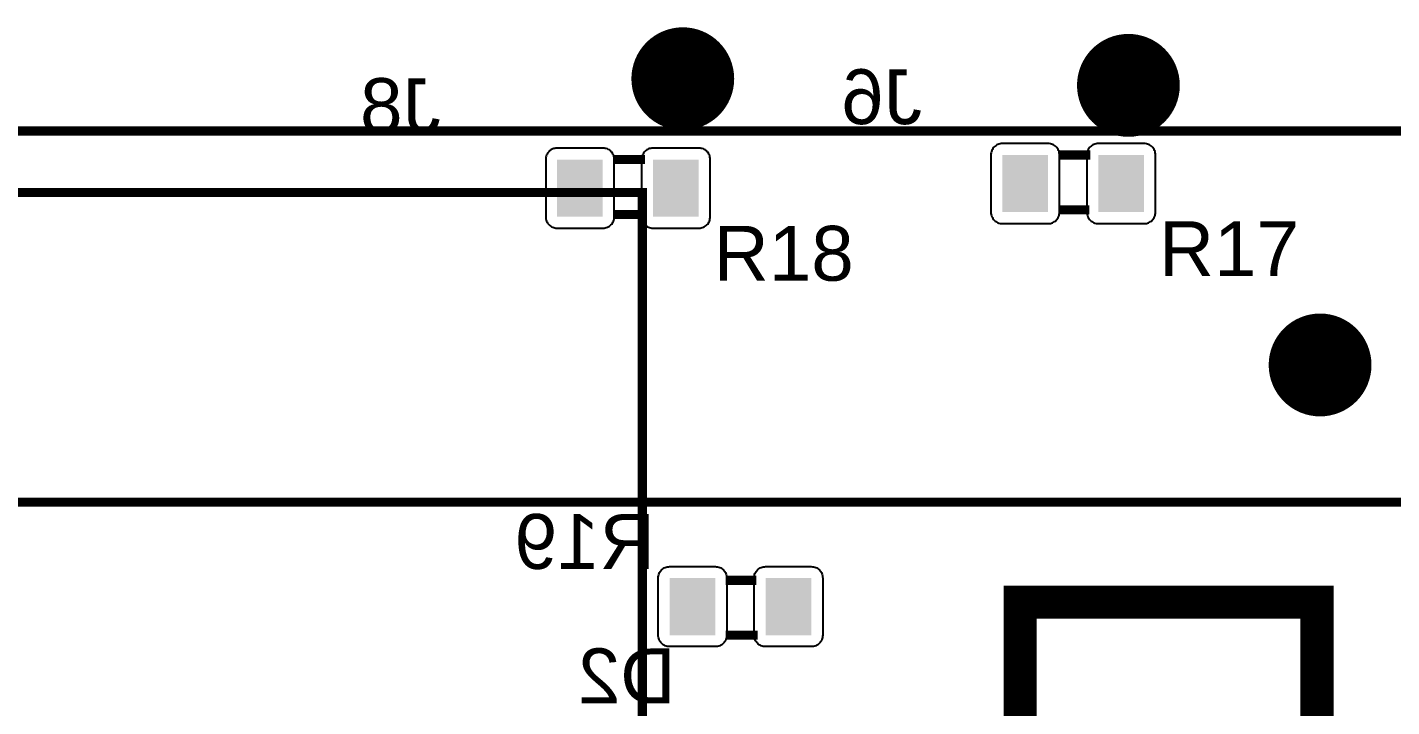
# Model space of a CAD drawing. Header units: inches. Extents: x 15 to 148, y 10 to 111.
# Drawn here: x 139.219 to 141.906, y 102.709 to 104.047 of the extents above; entities that cross this region are included whole.
import ezdxf

# ---------------------------------------------------------------- set-up
doc = ezdxf.new("R2010")
doc.units = ezdxf.units.IN
doc.header["$MEASUREMENT"] = 0
doc.layers.add('BLK_12AWG', color=7, linetype='Continuous')

# ---------------------------------------------------------------- blocks, each defined once
blk = doc.blocks.new('RPAD')
blk.add_trace([(-0.5, -0.5), (-0.5, 0.5), (0.5, -0.5), (0.5, 0.5)])
blk = doc.blocks.new('EPAD')
at = {"const_width": 0.5}
blk.add_lwpolyline([(-0.25, 0, 1), (0.25, 0, 1)], format="xyb", close=True, dxfattribs=at)
blk = doc.blocks.new('CEGHSD')
for points, const_width in [([(133.1481, 102.3092), (136.8095, 102.3092)], 0.008), ([(133.1481, 102.3092), (136.8095, 102.3092)], 0.008), ([(133.1481, 102.3092), (136.8095, 102.3092)], 0.008), ([(136.0356, 102.2882), (136.0636, 102.2882)], 0.008), ([(136.0356, 102.2882), (136.0636, 102.2882)], 0.008), ([(136.0356, 102.2882), (136.0636, 102.2882)], 0.008), ([(135.6458, 102.2842), (135.6738, 102.2842)], 0.008), ([(135.6458, 102.2842), (135.6738, 102.2842)], 0.008), ([(135.6458, 102.2842), (135.6738, 102.2842)], 0.008), ([(133.6084, 101.1844), (135.6714, 101.1844), (135.6714, 102.2553), (133.6084, 102.2553), (133.6084, 101.1844)], 0.008), ([(133.6084, 101.1844), (135.6714, 101.1844), (135.6714, 102.2553), (133.6084, 102.2553), (133.6084, 101.1844)], 0.008), ([(133.6084, 101.1844), (135.6714, 101.1844), (135.6714, 102.2553), (133.6084, 102.2553), (133.6084, 101.1844)], 0.008), ([(136.0356, 102.2402), (136.0626, 102.2402)], 0.008), ([(136.0356, 102.2402), (136.0626, 102.2402)], 0.008), ([(136.0356, 102.2402), (136.0626, 102.2402)], 0.008), ([(135.6458, 102.2362), (135.6728, 102.2362)], 0.008), ([(135.6458, 102.2362), (135.6728, 102.2362)], 0.008), ([(135.6458, 102.2362), (135.6728, 102.2362)], 0.008), ([(136.6914, 101.9844), (133.2662, 101.9844)], 0.008), ([(136.6914, 101.9844), (133.2662, 101.9844)], 0.008), ([(136.6914, 101.9844), (133.2662, 101.9844)], 0.008), ([(135.7443, 101.9161), (135.7713, 101.9161)], 0.008), ([(135.7443, 101.9161), (135.7713, 101.9161)], 0.008), ([(135.7443, 101.9161), (135.7713, 101.9161)], 0.008), ([(136.0021, 101.3232), (136.262, 101.3232), (136.262, 101.897), (136.0021, 101.897), (136.0021, 101.3232)], 0.029), ([(136.0021, 101.3232), (136.262, 101.3232), (136.262, 101.897), (136.0021, 101.897), (136.0021, 101.3232)], 0.029), ([(136.0021, 101.3232), (136.262, 101.3232), (136.262, 101.897), (136.0021, 101.897), (136.0021, 101.3232)], 0.029), ([(135.7443, 101.8681), (135.7723, 101.8681)], 0.008), ([(135.7443, 101.8681), (135.7723, 101.8681)], 0.008), ([(135.7443, 101.8681), (135.7723, 101.8681)], 0.008)]:
    blk.add_lwpolyline(points, dxfattribs=dict(const_width=const_width))
for points in [[(135.5968, 102.2242), (135.6368, 102.2242), (135.6379, 102.2243), (135.6389, 102.2244), (135.6398, 102.2247), (135.6408, 102.225), (135.6416, 102.2254), (135.6425, 102.2259), (135.6432, 102.2265), (135.6439, 102.2271), (135.6446, 102.2278), (135.6452, 102.2286), (135.6456, 102.2294), (135.6461, 102.2303), (135.6464, 102.2312), (135.6466, 102.2322), (135.6468, 102.2332), (135.6468, 102.2342), (135.6468, 102.2842), (135.6468, 102.2853), (135.6466, 102.2863), (135.6464, 102.2872), (135.6461, 102.2882), (135.6456, 102.289), (135.6452, 102.2899), (135.6446, 102.2906), (135.6439, 102.2913), (135.6432, 102.292), (135.6425, 102.2926), (135.6416, 102.2931), (135.6408, 102.2935), (135.6398, 102.2938), (135.6389, 102.294), (135.6379, 102.2942), (135.6368, 102.2942), (135.5968, 102.2942), (135.5958, 102.2942), (135.5948, 102.294), (135.5938, 102.2938), (135.5929, 102.2935), (135.592, 102.2931), (135.5912, 102.2926), (135.5904, 102.292), (135.5897, 102.2913), (135.5891, 102.2906), (135.5885, 102.2899), (135.588, 102.289), (135.5876, 102.2882), (135.5873, 102.2872), (135.587, 102.2863), (135.5869, 102.2853), (135.5868, 102.2842), (135.5868, 102.2342), (135.5869, 102.2332), (135.587, 102.2322), (135.5873, 102.2312), (135.5876, 102.2303), (135.588, 102.2294), (135.5885, 102.2286), (135.5891, 102.2278), (135.5897, 102.2271), (135.5904, 102.2265), (135.5912, 102.2259), (135.592, 102.2254), (135.5929, 102.225), (135.5938, 102.2247), (135.5948, 102.2244), (135.5958, 102.2243), (135.5968, 102.2242)], [(135.6808, 102.2242), (135.7208, 102.2242), (135.7219, 102.2243), (135.7229, 102.2244), (135.7238, 102.2247), (135.7248, 102.225), (135.7256, 102.2254), (135.7265, 102.2259), (135.7272, 102.2265), (135.7279, 102.2271), (135.7286, 102.2278), (135.7292, 102.2286), (135.7296, 102.2294), (135.7301, 102.2303), (135.7304, 102.2312), (135.7306, 102.2322), (135.7308, 102.2332), (135.7308, 102.2342), (135.7308, 102.2842), (135.7308, 102.2853), (135.7306, 102.2863), (135.7304, 102.2872), (135.7301, 102.2882), (135.7296, 102.289), (135.7292, 102.2899), (135.7286, 102.2906), (135.7279, 102.2913), (135.7272, 102.292), (135.7265, 102.2926), (135.7256, 102.2931), (135.7248, 102.2935), (135.7238, 102.2938), (135.7229, 102.294), (135.7219, 102.2942), (135.7208, 102.2942), (135.6808, 102.2942), (135.6798, 102.2942), (135.6788, 102.294), (135.6778, 102.2938), (135.6769, 102.2935), (135.676, 102.2931), (135.6752, 102.2926), (135.6744, 102.292), (135.6737, 102.2913), (135.6731, 102.2906), (135.6725, 102.2899), (135.672, 102.289), (135.6716, 102.2882), (135.6713, 102.2872), (135.671, 102.2863), (135.6709, 102.2853), (135.6708, 102.2842), (135.6708, 102.2342), (135.6709, 102.2332), (135.671, 102.2322), (135.6713, 102.2312), (135.6716, 102.2303), (135.672, 102.2294), (135.6725, 102.2286), (135.6731, 102.2278), (135.6737, 102.2271), (135.6744, 102.2265), (135.6752, 102.2259), (135.676, 102.2254), (135.6769, 102.225), (135.6778, 102.2247), (135.6788, 102.2244), (135.6798, 102.2243), (135.6808, 102.2242)], [(135.9866, 102.2282), (136.0266, 102.2282), (136.0276, 102.2282), (136.0286, 102.2284), (136.0296, 102.2286), (136.0305, 102.2289), (136.0314, 102.2294), (136.0322, 102.2299), (136.033, 102.2304), (136.0337, 102.2311), (136.0343, 102.2318), (136.0349, 102.2325), (136.0354, 102.2334), (136.0358, 102.2342), (136.0362, 102.2352), (136.0364, 102.2361), (136.0365, 102.2371), (136.0366, 102.2382), (136.0366, 102.2882), (136.0365, 102.2892), (136.0364, 102.2902), (136.0362, 102.2912), (136.0358, 102.2921), (136.0354, 102.293), (136.0349, 102.2938), (136.0343, 102.2946), (136.0337, 102.2953), (136.033, 102.2959), (136.0322, 102.2965), (136.0314, 102.297), (136.0305, 102.2974), (136.0296, 102.2977), (136.0286, 102.298), (136.0276, 102.2981), (136.0266, 102.2982), (135.9866, 102.2982), (135.9856, 102.2981), (135.9846, 102.298), (135.9836, 102.2977), (135.9827, 102.2974), (135.9818, 102.297), (135.981, 102.2965), (135.9802, 102.2959), (135.9795, 102.2953), (135.9788, 102.2946), (135.9783, 102.2938), (135.9778, 102.293), (135.9774, 102.2921), (135.977, 102.2912), (135.9768, 102.2902), (135.9766, 102.2892), (135.9766, 102.2882), (135.9766, 102.2382), (135.9766, 102.2371), (135.9768, 102.2361), (135.977, 102.2352), (135.9774, 102.2342), (135.9778, 102.2334), (135.9783, 102.2325), (135.9788, 102.2318), (135.9795, 102.2311), (135.9802, 102.2304), (135.981, 102.2299), (135.9818, 102.2294), (135.9827, 102.2289), (135.9836, 102.2286), (135.9846, 102.2284), (135.9856, 102.2282), (135.9866, 102.2282)], [(136.0706, 102.2282), (136.1106, 102.2282), (136.1116, 102.2282), (136.1126, 102.2284), (136.1136, 102.2286), (136.1145, 102.2289), (136.1154, 102.2294), (136.1162, 102.2299), (136.117, 102.2304), (136.1177, 102.2311), (136.1183, 102.2318), (136.1189, 102.2325), (136.1194, 102.2334), (136.1198, 102.2342), (136.1202, 102.2352), (136.1204, 102.2361), (136.1205, 102.2371), (136.1206, 102.2382), (136.1206, 102.2882), (136.1205, 102.2892), (136.1204, 102.2902), (136.1202, 102.2912), (136.1198, 102.2921), (136.1194, 102.293), (136.1189, 102.2938), (136.1183, 102.2946), (136.1177, 102.2953), (136.117, 102.2959), (136.1162, 102.2965), (136.1154, 102.297), (136.1145, 102.2974), (136.1136, 102.2977), (136.1126, 102.298), (136.1116, 102.2981), (136.1106, 102.2982), (136.0706, 102.2982), (136.0696, 102.2981), (136.0686, 102.298), (136.0676, 102.2977), (136.0667, 102.2974), (136.0658, 102.297), (136.065, 102.2965), (136.0642, 102.2959), (136.0635, 102.2953), (136.0628, 102.2946), (136.0623, 102.2938), (136.0618, 102.293), (136.0614, 102.2921), (136.061, 102.2912), (136.0608, 102.2902), (136.0606, 102.2892), (136.0606, 102.2882), (136.0606, 102.2382), (136.0606, 102.2371), (136.0608, 102.2361), (136.061, 102.2352), (136.0614, 102.2342), (136.0618, 102.2334), (136.0623, 102.2325), (136.0628, 102.2318), (136.0635, 102.2311), (136.0642, 102.2304), (136.065, 102.2299), (136.0658, 102.2294), (136.0667, 102.2289), (136.0676, 102.2286), (136.0686, 102.2284), (136.0696, 102.2282), (136.0706, 102.2282)], [(135.6953, 101.9281), (135.7353, 101.9281), (135.7363, 101.928), (135.7373, 101.9279), (135.7383, 101.9277), (135.7392, 101.9273), (135.7401, 101.9269), (135.7409, 101.9264), (135.7417, 101.9258), (135.7424, 101.9252), (135.743, 101.9245), (135.7436, 101.9237), (135.7441, 101.9229), (135.7445, 101.922), (135.7448, 101.9211), (135.7451, 101.9201), (135.7452, 101.9191), (135.7453, 101.9181), (135.7453, 101.8681), (135.7452, 101.8671), (135.7451, 101.8661), (135.7448, 101.8651), (135.7445, 101.8642), (135.7441, 101.8633), (135.7436, 101.8625), (135.743, 101.8617), (135.7424, 101.861), (135.7417, 101.8603), (135.7409, 101.8598), (135.7401, 101.8593), (135.7392, 101.8589), (135.7383, 101.8585), (135.7373, 101.8583), (135.7363, 101.8581), (135.7353, 101.8581), (135.6953, 101.8581), (135.6942, 101.8581), (135.6932, 101.8583), (135.6922, 101.8585), (135.6913, 101.8589), (135.6904, 101.8593), (135.6896, 101.8598), (135.6889, 101.8603), (135.6881, 101.861), (135.6875, 101.8617), (135.6869, 101.8625), (135.6864, 101.8633), (135.686, 101.8642), (135.6857, 101.8651), (135.6855, 101.8661), (135.6853, 101.8671), (135.6853, 101.8681), (135.6853, 101.9181), (135.6853, 101.9191), (135.6855, 101.9201), (135.6857, 101.9211), (135.686, 101.922), (135.6864, 101.9229), (135.6869, 101.9237), (135.6875, 101.9245), (135.6881, 101.9252), (135.6889, 101.9258), (135.6896, 101.9264), (135.6904, 101.9269), (135.6913, 101.9273), (135.6922, 101.9277), (135.6932, 101.9279), (135.6942, 101.928), (135.6953, 101.9281)], [(135.7793, 101.9281), (135.8193, 101.9281), (135.8203, 101.928), (135.8213, 101.9279), (135.8223, 101.9277), (135.8232, 101.9273), (135.8241, 101.9269), (135.8249, 101.9264), (135.8257, 101.9258), (135.8264, 101.9252), (135.827, 101.9245), (135.8276, 101.9237), (135.8281, 101.9229), (135.8285, 101.922), (135.8288, 101.9211), (135.8291, 101.9201), (135.8292, 101.9191), (135.8293, 101.9181), (135.8293, 101.8681), (135.8292, 101.8671), (135.8291, 101.8661), (135.8288, 101.8651), (135.8285, 101.8642), (135.8281, 101.8633), (135.8276, 101.8625), (135.827, 101.8617), (135.8264, 101.861), (135.8257, 101.8603), (135.8249, 101.8598), (135.8241, 101.8593), (135.8232, 101.8589), (135.8223, 101.8585), (135.8213, 101.8583), (135.8203, 101.8581), (135.8193, 101.8581), (135.7793, 101.8581), (135.7782, 101.8581), (135.7772, 101.8583), (135.7762, 101.8585), (135.7753, 101.8589), (135.7744, 101.8593), (135.7736, 101.8598), (135.7729, 101.8603), (135.7721, 101.861), (135.7715, 101.8617), (135.7709, 101.8625), (135.7704, 101.8633), (135.77, 101.8642), (135.7697, 101.8651), (135.7695, 101.8661), (135.7693, 101.8671), (135.7693, 101.8681), (135.7693, 101.9181), (135.7693, 101.9191), (135.7695, 101.9201), (135.7697, 101.9211), (135.77, 101.922), (135.7704, 101.9229), (135.7709, 101.9237), (135.7715, 101.9245), (135.7721, 101.9252), (135.7729, 101.9258), (135.7736, 101.9264), (135.7744, 101.9269), (135.7753, 101.9273), (135.7762, 101.9277), (135.7772, 101.9279), (135.7782, 101.928), (135.7793, 101.9281)]]:
    blk.add_lwpolyline(points, close=True)
for name, p, xscale, yscale in [('EPAD', (135.7068, 102.3549), 0.09, 0.09), ('EPAD', (136.0969, 102.3491), 0.09, 0.09), ('EPAD', (136.2647, 102.1045), 0.09, 0.09), ('RPAD', (135.7153, 101.8931), 0.04, 0.05), ('RPAD', (135.7993, 101.8931), 0.04, 0.05)]:
    blk.add_blockref(name, p, dxfattribs=dict(xscale=xscale, yscale=yscale))
at = {"xscale": 0.04, "yscale": 0.05, "rotation": 180}
for p in [(135.6168, 102.2592), (135.7008, 102.2592), (136.0066, 102.2632), (136.0906, 102.2632)]:
    blk.add_blockref('RPAD', p, dxfattribs=at)
at = {"text_generation_flag": 2, "width": 1.041667}
for s, p in [('J6', (135.9162, 102.3152)), ('J6', (135.9162, 102.3152)), ('J6', (135.9162, 102.3152)), ('J8', (135.4949, 102.3074)), ('J8', (135.4949, 102.3074)), ('J8', (135.4949, 102.3074)), ('R19', (135.6823, 101.9261)), ('R19', (135.6823, 101.9261)), ('R19', (135.6823, 101.9261)), ('D2', (135.7005, 101.8085)), ('D2', (135.7005, 101.8085)), ('D2', (135.7005, 101.8085))]:
    blk.add_text(s, height=0.048, dxfattribs=at).set_placement(p)
at = {"width": 1.041667}
for s, p in [('R18', (135.7338, 102.1782)), ('R18', (135.7338, 102.1782)), ('R18', (135.7338, 102.1782)), ('R17', (136.1236, 102.1822)), ('R17', (136.1236, 102.1822)), ('R17', (136.1236, 102.1822))]:
    blk.add_text(s, height=0.048, dxfattribs=at).set_placement(p)

msp = doc.modelspace()

# ---------------------------------------------------------------- block references
at = {"layer": 'BLK_12AWG', "xscale": 2.25, "yscale": 2.25, "zscale": 2.25}
msp.add_blockref('CEGHSD', (-164.8303, -126.3532), dxfattribs=at)

doc.saveas('drawing.dxf')
